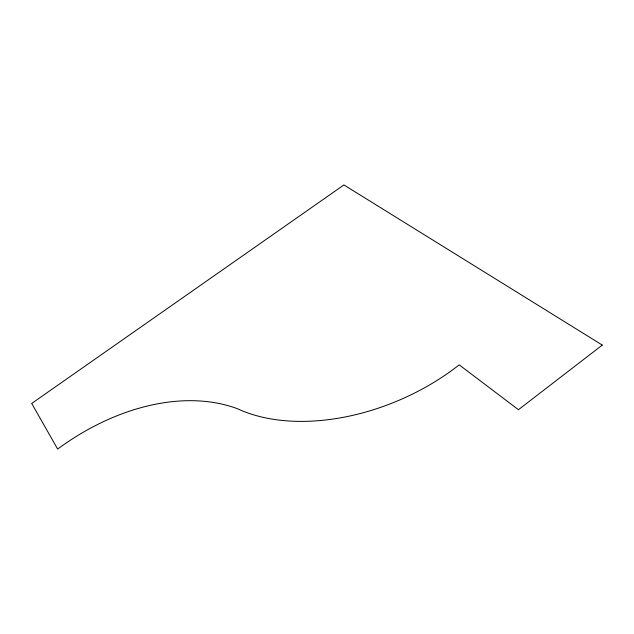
<?xml version="1.0" encoding="UTF-8"?>
<svg xmlns="http://www.w3.org/2000/svg" width="634" height="634" viewBox="0 0 634 634"><rect width="100%" height="100%" fill="white"/><g stroke="black" fill="none" stroke-linecap="round" stroke-linejoin="round"><path stroke-width="0.95" d="M602.3 345.086L518.438 409.707L459.206 364.851A175.531 110.348 -23.5 0 1 237.481 408.74A203.688 141.279 -43 0 0 57.654 449.062L31.7 403.454L343.921 184.938L602.3 345.086"/></g></svg>
